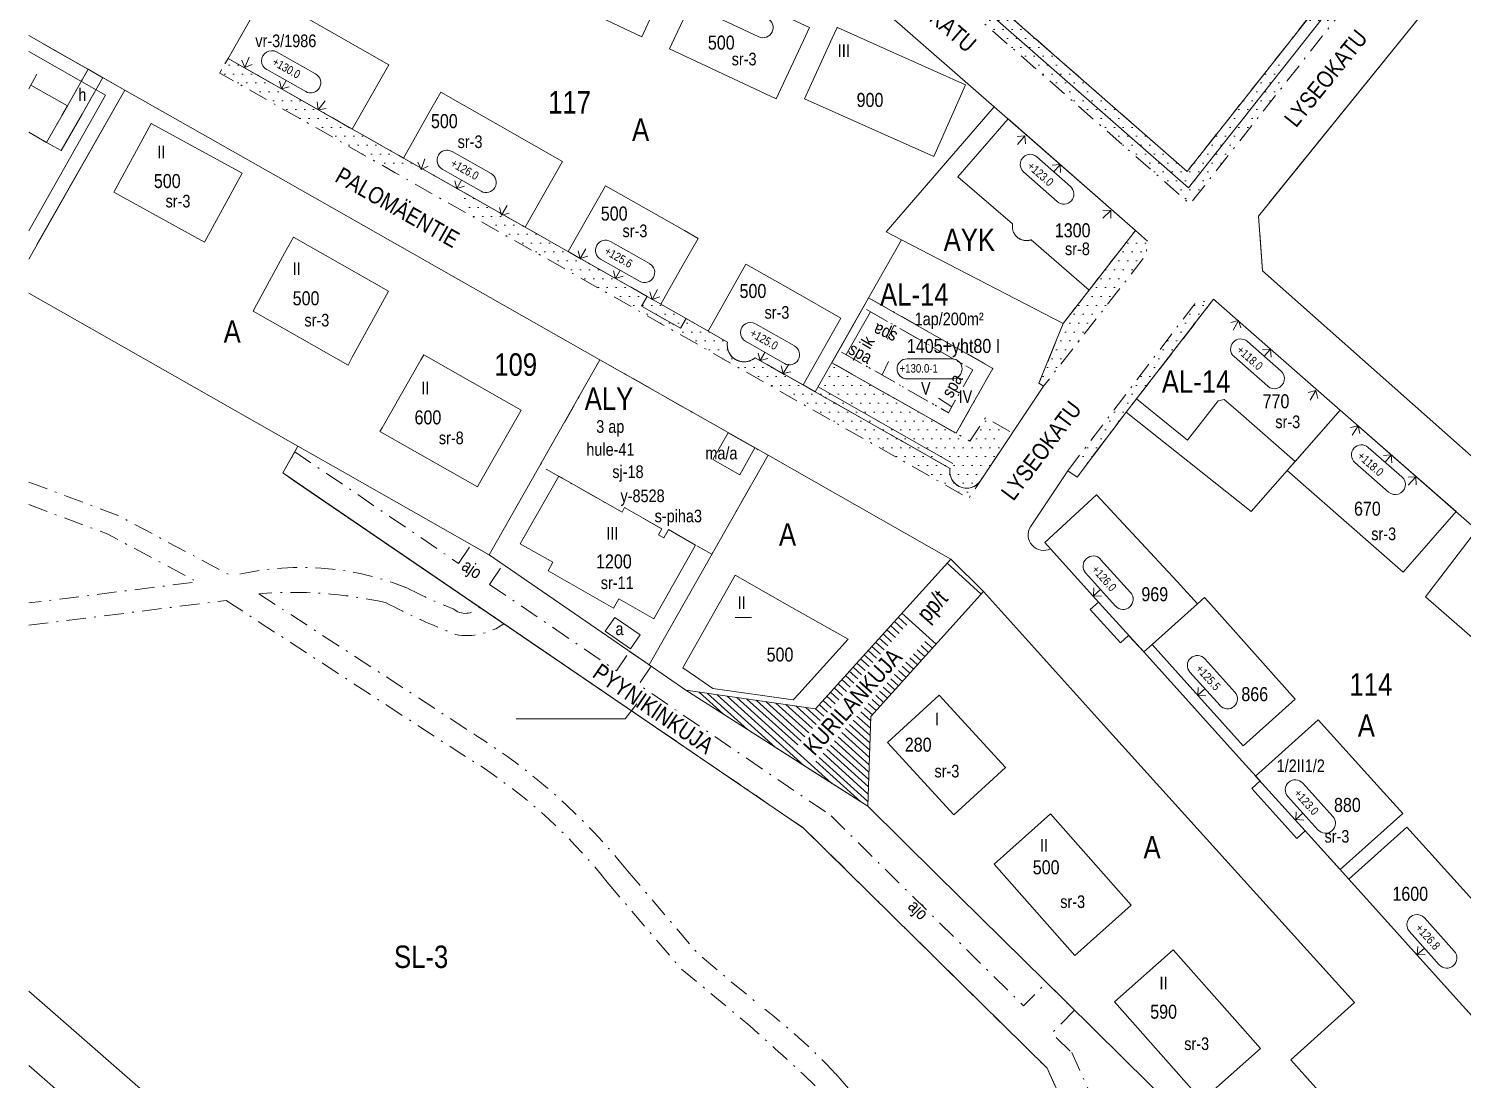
# Model space of a CAD drawing. Header units: metres. Extents: x 24485995 to 24488038, y 6819999 to 6822001.
# Drawn here: x 24486000 to 24486255.8, y 6820603.3 to 6820790.7 of the extents above; entities that cross this region are included whole.
import ezdxf

# ---------------------------------------------------------------- set-up
doc = ezdxf.new("R2010")
doc.units = ezdxf.units.M
for name, pattern in [('k10020', [0]), ('k10040', [10.3, 3.5, -1.5, 0.3, -1.5, 3.5]), ('K10271', [0]), ('k10400', [0]), ('k10er0', [0]), ('k10vi1', [0]), ('Osoitus_AK', [0]), ('Pensasaita', [0]), ('Puurivi_sailytettava', [0])]:
    doc.linetypes.add(name, pattern=pattern)
for name, color, linetype, lineweight in [('AK_AsemakaavaTeksti_Kadun_puistonnimi', 7, 'Continuous', 0), ('AK_AsemakaavaTeksti_Korttelinumero', 7, 'Continuous', 0), ('AK_AsemakaavaViiva_Kaupunginosan_raja', 7, 'Continuous', 0), ('AK_Kaavamerkinta_Kayttotarkoitusalue', 7, 'Continuous', 0), ('AK_KayttotarkoitusSymboliViiva_Erityisalueen_kuvio', 7, 'Continuous', 0), ('AK_KayttotarkoitusSymboliViiva_Virkistysalueen_kuvio_murtoviiva', 7, 'Continuous', 0), ('AK_KayttotarkoitusViiva', 7, 'Continuous', 0), ('AK_LiikennointiTeksti_Autopaikkamerkinta', 7, 'Continuous', 0), ('AK_LiikennointiTeksti_Autopaikkamerkinta_m2', 7, 'Continuous', 0), ('AK_LiikennointiViiva_Polkuviivoitus', 7, 'Continuous', 0), ('AK_MuuAsemakaavaTeksti_Alueenosan_kayttotarkoitus', 7, 'Continuous', 0), ('AK_MuuAsemakaavaTeksti_Erityismaarays', 7, 'Continuous', 0), ('AK_MuuAsemakaavaTeksti_Ohj__alueenosan_kayttotarkoitus', 7, 'Continuous', 0), ('AK_MuuAsemakaavaViiva_alueenosan_raja', 7, 'Continuous', 0), ('AK_MuuAsemakaavaViiva_Merkinnan_alleviivaus', 7, 'Continuous', 0), ('AK_MuuAsemakaavaViiva_Merkinnan_Kohdistusnuoli', 7, 'Continuous', 0), ('AK_Poistettava_merkintä', 7, 'Continuous', 0), ('AK_RakennusalaTeksti_Kerrosala_tai_luku', 7, 'Continuous', 0), ('AK_RakennusalaTeksti_Rakennusoikeus', 7, 'Continuous', 0), ('AK_RakennusalaViiva_Rakennusalan_raja__I_', 7, 'Continuous', 0), ('AK_RakentaminenSymboli_Rajaan_kiinni_nuoli', 7, 'Continuous', 0), ('AK_RakentaminenTeksti_Korkeusmerkinta', 7, 'Continuous', 0), ('AK_RakentaminenTeksti_Korkeusmerkinta_ja_soikio', 7, 'Continuous', 0), ('AK_RakentaminenTeksti_Korkeusmerkinta_ja_soikio_ja_nuoli', 7, 'Continuous', 0), ('AK_RakentaminenTeksti_Rakentamismaarays', 7, 'Continuous', 0), ('AK_RakentaminenViiva_dB_yms_aaltoviiva', 7, 'Continuous', 0), ('AK_YmparistoAlue_Istutettava_alue', 7, 'Continuous', 0), ('AK_YmparistoViiva_Istutettava_pensasaita', 7, 'Continuous', 0), ('AK_YmparistoViiva_Sailytettava_puurivi', 7, 'Continuous', 0)]:
    doc.layers.add(name, color=color, linetype=linetype, lineweight=lineweight)
doc.styles.add('ArialNarrow', font='ARIALN.TTF')

# ---------------------------------------------------------------- blocks, each defined once
blk = doc.blocks.new('AKP43')
at = {"layer": 'AK_RakentaminenTeksti_Korkeusmerkinta_ja_soikio', "color": 7, "linetype": 'Continuous', "lineweight": 13}
for p, q in [((4, 1.8), (-4, 1.8)), ((-4, -1.8), (4, -1.8))]:
    blk.add_line(p, q, dxfattribs=at)
for centre, start, end in [((-4, 0), 90, 270), ((4, 0), 270, 90)]:
    blk.add_arc(centre, 1.8, start, end, dxfattribs=at)
blk = doc.blocks.new('NUOLI1')
at = {"layer": 'AK_RakentaminenSymboli_Rajaan_kiinni_nuoli', "color": 7, "linetype": 'Continuous', "lineweight": 0}
for p, q in [((0, 0), (-1, 1)), ((0, 2), (0, 0)), ((0, 0), (1, 1))]:
    blk.add_line(p, q, dxfattribs=at)

msp = doc.modelspace()

# ---------------------------------------------------------------- hatches: boundary and pattern name
at = {"layer": 'AK_YmparistoAlue_Istutettava_alue', "linetype": 'Continuous', "lineweight": 0}
h = msp.add_hatch(dxfattribs=at)
h.set_pattern_fill('DOTS', style=0)
h.paths.add_polyline_path([(24486152.18, 6820813.04), (24486149.55, 6820810.03), (24486207.25, 6820759.47), (24486243.52, 6820805.5), (24486237.81, 6820804.71), (24486206.71, 6820765.26)], flags=0)
h = msp.add_hatch(dxfattribs=at)
h.set_pattern_fill('DOTS', style=0)
h.paths.add_polyline_path([(24486168.79, 6820709.13), (24486168.69, 6820709.08), (24486168.6, 6820709.03), (24486168.51, 6820708.99), (24486168.41, 6820708.95), (24486168.31, 6820708.92), (24486168.21, 6820708.89), (24486168.11, 6820708.86), (24486168.01, 6820708.83), (24486167.91, 6820708.81), (24486167.81, 6820708.8), (24486167.71, 6820708.78), (24486167.6, 6820708.77), (24486167.5, 6820708.76), (24486167.39, 6820708.76), (24486167.29, 6820708.76), (24486167.19, 6820708.77), (24486167.08, 6820708.77), (24486166.98, 6820708.78), (24486166.88, 6820708.8), (24486166.78, 6820708.82), (24486166.68, 6820708.84), (24486166.58, 6820708.86), (24486166.48, 6820708.89), (24486166.38, 6820708.92), (24486166.28, 6820708.96), (24486166.18, 6820709), (24486166.09, 6820709.04), (24486165.99, 6820709.09), (24486165.9, 6820709.13), (24486165.81, 6820709.19), (24486165.73, 6820709.24), (24486165.64, 6820709.3), (24486165.55, 6820709.36), (24486165.47, 6820709.42), (24486165.4, 6820709.49), (24486165.31, 6820709.56), (24486165.24, 6820709.63), (24486165.17, 6820709.7), (24486165.1, 6820709.78), (24486165.03, 6820709.86), (24486164.97, 6820709.94), (24486164.9, 6820710.02), (24486164.84, 6820710.11), (24486164.8, 6820710.2), (24486164.74, 6820710.28), (24486164.69, 6820710.38), (24486164.65, 6820710.47), (24486164.6, 6820710.56), (24486164.56, 6820710.66), (24486164.52, 6820710.76), (24486164.49, 6820710.85), (24486164.47, 6820710.95), (24486164.43, 6820711.05), (24486164.42, 6820711.15), (24486164.39, 6820711.26), (24486164.37, 6820711.36), (24486164.37, 6820711.46), (24486164.36, 6820711.56), (24486164.35, 6820711.67), (24486164.35, 6820711.77), (24486164.35, 6820711.88), (24486164.36, 6820711.98), (24486164.37, 6820712.08), (24486164.38, 6820712.18), (24486164.4, 6820712.29), (24486162.53, 6820713.35), (24486140.35, 6820725.94), (24486138.18, 6820727.17), (24486129.62, 6820732.03), (24486129.54, 6820731.96), (24486129.46, 6820731.9), (24486129.37, 6820731.84), (24486129.29, 6820731.78), (24486129.2, 6820731.73), (24486129.11, 6820731.67), (24486129.02, 6820731.63), (24486128.93, 6820731.58), (24486128.83, 6820731.54), (24486128.74, 6820731.5), (24486128.64, 6820731.46), (24486128.54, 6820731.43), (24486128.44, 6820731.4), (24486128.34, 6820731.38), (24486128.23, 6820731.35), (24486128.13, 6820731.34), (24486128.03, 6820731.32), (24486127.93, 6820731.31), (24486127.82, 6820731.3), (24486127.72, 6820731.3), (24486127.61, 6820731.3), (24486127.51, 6820731.3), (24486127.41, 6820731.31), (24486127.3, 6820731.32), (24486127.2, 6820731.33), (24486127.09, 6820731.35), (24486126.99, 6820731.37), (24486126.9, 6820731.4), (24486126.8, 6820731.42), (24486126.7, 6820731.45), (24486126.6, 6820731.49), (24486126.5, 6820731.53), (24486126.4, 6820731.57), (24486126.31, 6820731.61), (24486126.22, 6820731.66), (24486126.13, 6820731.71), (24486126.04, 6820731.77), (24486125.96, 6820731.83), (24486125.86, 6820731.89), (24486125.78, 6820731.95), (24486125.71, 6820732.02), (24486125.63, 6820732.09), (24486125.55, 6820732.16), (24486125.48, 6820732.23), (24486125.41, 6820732.31), (24486125.34, 6820732.39), (24486125.28, 6820732.47), (24486125.21, 6820732.55), (24486125.16, 6820732.64), (24486125.1, 6820732.72), (24486125.05, 6820732.81), (24486125, 6820732.91), (24486124.95, 6820733), (24486124.91, 6820733.09), (24486124.87, 6820733.19), (24486124.83, 6820733.29), (24486124.8, 6820733.38), (24486124.77, 6820733.48), (24486124.74, 6820733.59), (24486124.72, 6820733.69), (24486124.7, 6820733.79), (24486124.68, 6820733.89), (24486124.67, 6820733.99), (24486124.66, 6820734.1), (24486124.66, 6820734.2), (24486124.65, 6820734.31), (24486124.66, 6820734.41), (24486124.66, 6820734.51), (24486124.67, 6820734.62), (24486124.68, 6820734.72), (24486124.7, 6820734.82), (24486121.22, 6820736.8), (24486117.31, 6820739.02), (24486116.32, 6820737.28), (24486109.37, 6820741.23), (24486110.36, 6820742.97), (24486096.26, 6820750.97), (24486091.22, 6820753.83), (24486088.62, 6820755.31), (24486066.87, 6820767.66), (24486057.75, 6820772.85), (24486044.98, 6820780.09), (24486040.06, 6820782.88), (24486035.57, 6820785.43), (24486035.39, 6820785.12), (24486035.02, 6820784.47), (24486034.09, 6820782.83), (24486065.39, 6820765.05), (24486087.13, 6820752.7), (24486167.74, 6820706.93), (24486169.84, 6820710.09), (24486169.79, 6820710.01), (24486169.73, 6820709.93), (24486169.66, 6820709.85), (24486169.59, 6820709.77), (24486169.52, 6820709.69), (24486169.45, 6820709.62), (24486169.37, 6820709.55), (24486169.3, 6820709.48), (24486169.22, 6820709.41), (24486169.13, 6820709.35), (24486169.05, 6820709.29), (24486168.96, 6820709.23), (24486168.88, 6820709.18)], flags=0)
h = msp.add_hatch(dxfattribs=at)
h.set_pattern_fill('DOTS', style=0)
h.paths.add_polyline_path([(24486184.63, 6820738.13), (24486180.27, 6820727.5), (24486181.1, 6820726.95), (24486199.34, 6820750.34), (24486199.67, 6820752.82), (24486197.49, 6820754.74), (24486189.22, 6820744.07)], flags=0)
h = msp.add_hatch(dxfattribs=at)
h.set_pattern_fill('DOTS', style=0)
h.paths.add_polyline_path([(24486116.32, 6820737.28), (24486109.37, 6820741.23), (24486110.35, 6820742.97), (24486112.79, 6820741.59), (24486117.31, 6820739.02)], flags=0)
h = msp.add_hatch(dxfattribs=at)
h.set_pattern_fill('DOTS', style=0)
h.paths.add_polyline_path([(24486208.06, 6820741.64), (24486185.4, 6820711.86), (24486187.07, 6820710.75), (24486195.82, 6820722.3), (24486197.65, 6820724.67), (24486211.44, 6820742.46), (24486211, 6820742.35)], flags=0)
h = msp.add_hatch(dxfattribs=at)
h.set_pattern_fill('DOTS', style=0)
h.paths.add_polyline_path([(24486140.35, 6820725.94), (24486143.32, 6820731.15), (24486165.49, 6820718.56), (24486167.95, 6820717.16), (24486168.18, 6820717.49), (24486170.72, 6820721.31), (24486175.22, 6820718.79), (24486175.53, 6820718.61), (24486169.85, 6820710.09, -0.812422), (24486164.4, 6820712.28)], flags=0)

# ---------------------------------------------------------------- linework, layer by layer
at = {"layer": 'AK_AsemakaavaViiva_Kaupunginosan_raja', "linetype": 'k10020', "lineweight": 9, "flags": 128}
for points in [[(24486025.65, 6820728.97), (24486000, 6820743.54)], [(24486025.65, 6820728.97), (24486048.04, 6820716.25)], [(24486048.04, 6820716.25), (24486054.35, 6820712.68)], [(24486082.18, 6820696.87), (24486054.35, 6820712.68)], [(24486082.18, 6820696.87), (24486110.7, 6820677.23)], [(24486117.28, 6820672.69), (24486110.7, 6820677.23)], [(24486149.72, 6820651.99), (24486117.28, 6820672.69)], [(24486162.1, 6820639.77), (24486149.72, 6820651.99)], [(24486185.22, 6820616.98), (24486162.1, 6820639.77)], [(24486209.75, 6820592.78), (24486185.22, 6820616.98)]]:
    msp.add_lwpolyline(points, dxfattribs=at)
at = {"layer": 'AK_AsemakaavaViiva_Kaupunginosan_raja', "linetype": 'k10020', "lineweight": 9}
msp.add_point((24486110.7, 6820677.23), dxfattribs=at)
at = {"layer": 'AK_KayttotarkoitusSymboliViiva_Erityisalueen_kuvio', "linetype": 'k10er0', "lineweight": 9, "flags": 128}
msp.add_lwpolyline([(24486000, 6820772.28), (24486003.21, 6820770.46), (24486006.92, 6820776.98), (24486000.39, 6820780.69), (24486000, 6820779.99)], dxfattribs=at)
at = {"layer": 'AK_KayttotarkoitusSymboliViiva_Virkistysalueen_kuvio_murtoviiva', "linetype": 'k10vi1', "lineweight": 9, "flags": 128}
for points in [[(24486219.66, 6820754.3), (24486220.18, 6820747.55), (24486290.98, 6820684.72), (24486367.44, 6820675.74), (24486368.79, 6820693.69), (24486378.65, 6820722.03), (24486382.51, 6820727.81), (24486408.64, 6820751.09), (24486414.58, 6820751.95), (24486414.06, 6820755.49), (24486403.9, 6820825.5), (24486256.79, 6820803.48), (24486221.32, 6820759.63)], [(24486001.48, 6820752.22), (24486017.14, 6820779.8), (24486002.61, 6820788.05)], [(24486001.48, 6820782.6), (24486000.39, 6820780.69), (24486006.92, 6820776.98), (24486003.21, 6820770.46), (24486002.61, 6820770.8)], [(24486047.81, 6820709.78), (24486138.28, 6820648.1), (24486181.71, 6820605.27), (24486193.88, 6820578.47), (24486214.84, 6820552.33), (24486223.94, 6820506.03), (24486272.56, 6820499.88), (24486272.44, 6820511.57), (24486246.36, 6820535.89), (24486222.36, 6820559.19), (24486198.34, 6820582.48), (24486209.75, 6820592.78), (24486185.22, 6820616.98), (24486162.1, 6820639.77), (24486149.72, 6820651.99), (24486140.91, 6820657.61), (24486133.85, 6820662.12), (24486117.28, 6820672.69), (24486110.7, 6820677.23), (24486082.18, 6820696.87), (24486054.35, 6820712.68), (24486048.04, 6820716.25), (24486046.81, 6820714.08)]]:
    msp.add_lwpolyline(points, dxfattribs=at)
at = {"layer": 'AK_KayttotarkoitusViiva', "linetype": 'Continuous', "lineweight": 20, "flags": 128}
for points in [[(24486185.13, 6820850.65), (24486234.77, 6820837.67), (24486239.72, 6820833.42), (24486243.55, 6820805.5), (24486237.81, 6820804.71), (24486206.71, 6820765.26), (24486152.18, 6820813.04)], [(24486124.7, 6820734.82), (24486117.31, 6820739.02), (24486116.32, 6820737.28), (24486109.37, 6820741.23), (24486110.35, 6820742.97), (24486091.22, 6820753.83), (24486064.7, 6820768.89), (24486035.57, 6820785.44), (24486042.96, 6820798.45), (24486028.31, 6820819.76), (24486059.44, 6820841.55)], [(24486256.79, 6820803.48), (24486219.43, 6820757.29), (24486220.18, 6820747.55), (24486290.98, 6820684.72), (24486367.44, 6820675.74), (24486368.79, 6820693.69), (24486378.65, 6820722.03), (24486382.51, 6820727.81), (24486408.64, 6820751.09), (24486414.58, 6820751.95), (24486414.06, 6820755.49), (24486403.9, 6820825.5), (24486256.79, 6820803.48)], [(24486149.34, 6820796.9), (24486172.29, 6820776.8)], [(24486017.14, 6820779.8), (24486000, 6820789.53)], [(24486003.21, 6820770.46), (24486006.92, 6820776.98), (24486000.39, 6820780.69), (24486000, 6820779.99)], [(24486000, 6820749.61), (24486017.14, 6820779.8)], [(24486017.14, 6820779.8), (24486045.4, 6820763.75), (24486074.1, 6820747.46), (24486101.93, 6820731.66)], [(24486172.29, 6820776.8), (24486153, 6820754.49), (24486155.76, 6820753.07)], [(24486184.62, 6820738.14), (24486197.48, 6820754.74), (24486172.29, 6820776.8)], [(24486000, 6820772.28), (24486003.21, 6820770.46)], [(24486140.35, 6820725.94), (24486155.76, 6820753.07)], [(24486155.76, 6820753.07), (24486184.62, 6820738.14)], [(24486000, 6820743.54), (24486025.65, 6820728.97), (24486048.04, 6820716.25)], [(24486195.82, 6820722.3), (24486211.43, 6820742.46), (24486234, 6820722.7)], [(24486184.62, 6820738.14), (24486180.27, 6820727.5), (24486181.1, 6820726.95), (24486169.85, 6820710.09)], [(24486101.93, 6820731.66), (24486131.93, 6820714.62), (24486110.7, 6820677.23), (24486082.18, 6820696.87), (24486101.93, 6820731.66)], [(24486140.35, 6820725.94), (24486129.62, 6820732.03)], [(24486164.4, 6820712.28), (24486140.35, 6820725.94)], [(24486178.74, 6820701.87), (24486185.41, 6820711.85), (24486187.07, 6820710.74), (24486195.82, 6820722.3)], [(24486195.82, 6820722.3), (24486218.16, 6820704.61), (24486234, 6820722.7)], [(24486282.5, 6820675.94), (24486284.92, 6820678.11), (24486256.57, 6820702.93), (24486234, 6820722.7)], [(24486223.94, 6820506.03), (24486214.84, 6820552.33), (24486193.88, 6820578.47), (24486181.71, 6820605.27), (24486138.28, 6820648.1), (24486045.33, 6820711.47), (24486048.04, 6820716.25)], [(24486082.18, 6820696.87), (24486054.35, 6820712.68), (24486048.04, 6820716.25)], [(24486131.93, 6820714.62), (24486164.54, 6820696.11)], [(24486272.49, 6820609.09), (24486261.63, 6820610.07), (24486255.27, 6820617.12), (24486235.54, 6820638.99), (24486227.77, 6820647.6), (24486226.28, 6820646.26), (24486218.24, 6820655.17), (24486219.73, 6820656.51), (24486217.05, 6820659.48), (24486198.96, 6820679.53), (24486196.28, 6820682.5), (24486194.8, 6820681.16), (24486189.44, 6820687.1), (24486190.92, 6820688.44), (24486182.35, 6820697.94)], [(24486164.54, 6820696.11), (24486140.39, 6820669.4), (24486117.28, 6820672.69)], [(24486164.54, 6820696.11), (24486170.37, 6820690.32)], [(24486149.72, 6820651.99), (24486150.29, 6820668.03), (24486170.37, 6820690.32)], [(24486272.56, 6820499.88), (24486309.93, 6820500.68), (24486322.69, 6820508.29), (24486293.85, 6820534.76), (24486269.22, 6820558.96), (24486247.53, 6820581.79), (24486225.21, 6820606.73), (24486236.55, 6820616.97), (24486213.51, 6820642.51), (24486191.8, 6820666.56), (24486170.37, 6820690.32)], [(24486117.28, 6820672.69), (24486110.7, 6820677.23)], [(24486149.72, 6820651.99), (24486140.91, 6820657.61), (24486133.85, 6820662.12), (24486117.28, 6820672.69)], [(24486149.72, 6820651.99), (24486162.1, 6820639.77), (24486185.22, 6820616.98), (24486209.75, 6820592.78), (24486198.34, 6820582.48), (24486222.36, 6820559.19), (24486246.36, 6820535.89), (24486272.44, 6820511.57), (24486272.56, 6820499.88)], [(24486051.65, 6820573.87), (24486000, 6820619.03)], [(24486045.07, 6820566.34), (24486000, 6820605.74)]]:
    msp.add_lwpolyline(points, dxfattribs=at)
at = {"layer": 'AK_KayttotarkoitusViiva', "linetype": 'Continuous', "lineweight": 20}
for centre, radius, start, end in [((24486127.65, 6820734.3), 3, 169.8765, 310.95), ((24486167.35, 6820711.76), 3, 169.8923, 326.2569), ((24486181.12, 6820700.44), 2.78, 148.8987, 296.1686)]:
    msp.add_arc(centre, radius, start, end, dxfattribs=at)
at = {"layer": 'AK_LiikennointiViiva_Polkuviivoitus', "linetype": 'Continuous', "lineweight": 0, "flags": 128}
for points in [[(24486163.87, 6820695.36), (24486169.95, 6820689.86)], [(24486154.48, 6820684.98), (24486156.01, 6820683.59)], [(24486155.15, 6820685.72), (24486156.69, 6820684.33)], [(24486155.82, 6820686.46), (24486161.92, 6820680.94)], [(24486152.47, 6820682.75), (24486153.99, 6820681.37)], [(24486153.14, 6820683.49), (24486154.67, 6820682.11)], [(24486153.81, 6820684.24), (24486155.34, 6820682.85)], [(24486150.45, 6820680.53), (24486151.97, 6820679.15)], [(24486151.12, 6820681.27), (24486152.65, 6820679.89)], [(24486151.79, 6820682.01), (24486153.32, 6820680.63)], [(24486158.56, 6820679.94), (24486159.91, 6820678.71)], [(24486159.23, 6820680.68), (24486160.58, 6820679.46)], [(24486159.9, 6820681.42), (24486161.25, 6820680.2)], [(24486147.77, 6820677.56), (24486149.28, 6820676.2)], [(24486148.44, 6820678.3), (24486149.95, 6820676.93)], [(24486149.11, 6820679.04), (24486150.63, 6820677.67)], [(24486149.78, 6820679.79), (24486151.3, 6820678.41)], [(24486156.54, 6820677.72), (24486157.91, 6820676.49)], [(24486157.21, 6820678.46), (24486158.58, 6820677.23)], [(24486157.88, 6820679.2), (24486159.25, 6820677.97)], [(24486145.76, 6820675.34), (24486147.26, 6820673.98)], [(24486146.43, 6820676.08), (24486147.93, 6820674.72)], [(24486147.1, 6820676.82), (24486148.61, 6820675.46)], [(24486153.85, 6820674.76), (24486155.23, 6820673.51)], [(24486154.52, 6820675.5), (24486155.9, 6820674.26)], [(24486155.19, 6820676.24), (24486156.57, 6820675)], [(24486155.87, 6820676.98), (24486157.24, 6820675.74)], [(24486119.62, 6820672.36), (24486123.97, 6820668.42)], [(24486121.11, 6820672.15), (24486128.26, 6820665.68)], [(24486143.08, 6820672.37), (24486144.57, 6820671.02)], [(24486143.75, 6820673.11), (24486145.24, 6820671.76)], [(24486144.42, 6820673.85), (24486145.91, 6820672.5)], [(24486145.09, 6820674.59), (24486146.59, 6820673.24)], [(24486151.83, 6820672.54), (24486153.22, 6820671.28)], [(24486152.5, 6820673.28), (24486153.89, 6820672.03)], [(24486153.18, 6820674.02), (24486154.56, 6820672.77)], [(24486122.85, 6820671.9), (24486133.21, 6820662.52)], [(24486124.61, 6820671.65), (24486138.29, 6820659.29)], [(24486126.39, 6820671.4), (24486143.39, 6820656.03)], [(24486128.16, 6820671.14), (24486137.22, 6820662.95)], [(24486129.8, 6820670.91), (24486137.84, 6820663.63)], [(24486131.57, 6820670.66), (24486138.52, 6820664.37)], [(24486133.34, 6820670.41), (24486139.19, 6820665.11)], [(24486135.11, 6820670.15), (24486139.86, 6820665.85)], [(24486136.88, 6820669.9), (24486140.54, 6820666.59)], [(24486138.65, 6820669.65), (24486141.21, 6820667.33)], [(24486141.07, 6820670.14), (24486142.55, 6820668.8)], [(24486141.74, 6820670.88), (24486143.22, 6820669.54)], [(24486142.41, 6820671.63), (24486143.9, 6820670.28)], [(24486149.81, 6820670.32), (24486151.21, 6820669.06)], [(24486150.49, 6820671.06), (24486151.88, 6820669.8)], [(24486151.16, 6820671.8), (24486152.55, 6820670.54)], [(24486140.4, 6820669.41), (24486141.88, 6820668.07)], [(24486147.12, 6820667.36), (24486150.17, 6820664.61)], [(24486147.79, 6820668.1), (24486150.21, 6820665.91)], [(24486148.47, 6820668.84), (24486150.26, 6820667.22)], [(24486149.14, 6820669.58), (24486150.55, 6820668.31)], [(24486145.11, 6820665.15), (24486150.03, 6820660.71)], [(24486145.78, 6820665.88), (24486150.07, 6820662)], [(24486146.45, 6820666.62), (24486150.12, 6820663.3)], [(24486142.42, 6820662.19), (24486149.84, 6820655.48)], [(24486143.09, 6820662.93), (24486149.89, 6820656.79)], [(24486143.77, 6820663.67), (24486149.93, 6820658.1)], [(24486144.44, 6820664.41), (24486149.98, 6820659.4)], [(24486140.46, 6820660.03), (24486148.46, 6820652.79)], [(24486141.08, 6820660.71), (24486149.75, 6820652.87)], [(24486141.75, 6820661.45), (24486149.79, 6820654.18)]]:
    msp.add_lwpolyline(points, dxfattribs=at)
at = {"layer": 'AK_MuuAsemakaavaViiva_alueenosan_raja', "linetype": 'k10040', "lineweight": 5, "flags": 128}
for points in [[(24486243.52, 6820805.5), (24486207.24, 6820759.47), (24486149.54, 6820810.03), (24486152.18, 6820813.04)], [(24486243.52, 6820805.5), (24486237.81, 6820804.71), (24486206.71, 6820765.26), (24486152.18, 6820813.04)], [(24486124.7, 6820734.82), (24486121.22, 6820736.8), (24486117.31, 6820739.02), (24486116.32, 6820737.28), (24486109.37, 6820741.23), (24486110.35, 6820742.97), (24486096.27, 6820750.97), (24486088.61, 6820755.32), (24486066.87, 6820767.66), (24486057.74, 6820772.84), (24486035.57, 6820785.44), (24486034.09, 6820782.83), (24486065.39, 6820765.05), (24486087.13, 6820752.71), (24486127.44, 6820729.82), (24486167.74, 6820706.94), (24486169.85, 6820710.09)], [(24486035.39, 6820785.12), (24486035.02, 6820784.47)], [(24486035.57, 6820785.44), (24486035.39, 6820785.12)], [(24486006.92, 6820776.98), (24486010.62, 6820783.5), (24486013.23, 6820782.02), (24486009.52, 6820775.5), (24486005.82, 6820768.98), (24486003.21, 6820770.46), (24486006.92, 6820776.98)], [(24486088.61, 6820755.32), (24486066.87, 6820767.66)], [(24486184.62, 6820738.14), (24486189.22, 6820744.08), (24486197.48, 6820754.74), (24486199.67, 6820752.82), (24486199.34, 6820750.33), (24486181.1, 6820726.95), (24486180.27, 6820727.5), (24486184.62, 6820738.14)], [(24486110.35, 6820742.97), (24486096.27, 6820750.97)], [(24486110.35, 6820742.97), (24486112.79, 6820741.59)], [(24486112.79, 6820741.59), (24486117.31, 6820739.02)], [(24486149.88, 6820742.72), (24486172.06, 6820730.13), (24486167.96, 6820722.91), (24486165.49, 6820718.56), (24486143.32, 6820731.15), (24486144.55, 6820733.33), (24486164.11, 6820722.22), (24486165.35, 6820724.39), (24486168.46, 6820729.87), (24486148.89, 6820740.98), (24486149.88, 6820742.72)], [(24486185.41, 6820711.85), (24486208.06, 6820741.64), (24486211, 6820742.36), (24486211.43, 6820742.46)], [(24486197.66, 6820724.67), (24486211.43, 6820742.46)], [(24486168.46, 6820729.87), (24486165.35, 6820724.39), (24486164.11, 6820722.22), (24486144.55, 6820733.33), (24486148.89, 6820740.98), (24486168.46, 6820729.87)], [(24486101.93, 6820731.66), (24486131.93, 6820714.62), (24486121.9, 6820696.97), (24486114.16, 6820701.36), (24486113.33, 6820699.89), (24486112.39, 6820700.42), (24486113, 6820701.5), (24486106.34, 6820705.28), (24486105.88, 6820704.47), (24486091.22, 6820712.8), (24486101.93, 6820731.66)], [(24486164.4, 6820712.28), (24486140.35, 6820725.94), (24486138.18, 6820727.17), (24486129.62, 6820732.03)], [(24486185.41, 6820711.85), (24486187.07, 6820710.74), (24486195.82, 6820722.3), (24486197.66, 6820724.67)], [(24486045.33, 6820711.47), (24486047.48, 6820715.27)], [(24486047.48, 6820715.27), (24486076.72, 6820695.33)], [(24486045.33, 6820711.47), (24486138.28, 6820648.1)], [(24486000, 6820709.85), (24486015.81, 6820703.95), (24486036.23, 6820693.06)], [(24486000, 6820705.82), (24486013.98, 6820700.61), (24486030.05, 6820692.03), (24486000, 6820688.27)], [(24486076.72, 6820695.33), (24486078.99, 6820698.67)], [(24486078.99, 6820698.67), (24486082.18, 6820696.87), (24486084.67, 6820695.16)], [(24486082.24, 6820691.59), (24486084.67, 6820695.16)], [(24486082.24, 6820691.59), (24486104.87, 6820676.16), (24486107.23, 6820679.62)], [(24486000, 6820684.3), (24486035.26, 6820688.71)], [(24486035.26, 6820688.71), (24486077.02, 6820661.47)], [(24486041.06, 6820689.93), (24486079.75, 6820664.69)], [(24486107.23, 6820679.62), (24486110.7, 6820677.23), (24486111.06, 6820676.98)], [(24486111.06, 6820676.98), (24486108.83, 6820673.71), (24486143.17, 6820650.3)], [(24486143.17, 6820650.3), (24486177.52, 6820616.41), (24486181.6, 6820620.55)], [(24486138.28, 6820648.1), (24486181.71, 6820605.27)], [(24486106.84, 6820640.5), (24486119.6, 6820625.51), (24486130.38, 6820616.53)], [(24486103.24, 6820638.46), (24486116.28, 6820623.14), (24486128.66, 6820612.82)], [(24486181.6, 6820620.55), (24486185.22, 6820616.98), (24486186.61, 6820615.6)], [(24486186.61, 6820615.6), (24486182.59, 6820611.53), (24486186.11, 6820608.06)], [(24486186.11, 6820608.06), (24486198.49, 6820580.79)], [(24486144, 6820604.28), (24486159.21, 6820586.78)], [(24486181.71, 6820605.27), (24486193.88, 6820578.47)]]:
    msp.add_lwpolyline(points, dxfattribs=at)
msp.add_lwpolyline([(24486140.35, 6820725.94), (24486143.32, 6820731.15), (24486165.49, 6820718.56), (24486167.95, 6820717.16), (24486168.18, 6820717.49), (24486170.72, 6820721.31), (24486175.22, 6820718.79), (24486175.53, 6820718.61), (24486169.85, 6820710.09, -0.812422), (24486164.4, 6820712.28), (24486140.35, 6820725.94)], format="xyb", dxfattribs=at)
at = {"layer": 'AK_MuuAsemakaavaViiva_alueenosan_raja', "linetype": 'k10040', "lineweight": 5}
for centre, radius, start, end in [((24486127.65, 6820734.3), 3, 169.8437, 310.9828), ((24486048.63, 6820644.34), 50.28, 67.6068, 104.2865), ((24486047.07, 6820614.15), 76.02, 77.383, 94.5375), ((24486098.05, 6820747.42), 64.18, 241.8707, 249.6807), ((24486129.21, 6820815.33), 142.9, 242.7057, 248.2194), ((24486077.94, 6820689.76), 3.34, 229.1615, 318.2315), ((24486078.13, 6820694.12), 11.66, 260.3995, 304.9183), ((24486021.53, 6820572.22), 109.27, 38.6714, 57.8016), ((24486026.97, 6820577.98), 97.34, 38.4175, 59.0615), ((24486064.16, 6820529.18), 109.61, 43.2506, 52.8344), ((24485833.64, 6820278.27), 446.05, 46.5596, 48.5934)]:
    msp.add_arc(centre, radius, start, end, dxfattribs=at)
at = {"layer": 'AK_MuuAsemakaavaViiva_Merkinnan_alleviivaus', "linetype": 'Continuous', "lineweight": 5, "flags": 128}
msp.add_lwpolyline([(24486126.04, 6820685.71), (24486128.97, 6820685.71)], dxfattribs=at)
at = {"layer": 'AK_MuuAsemakaavaViiva_Merkinnan_Kohdistusnuoli', "linetype": 'Osoitus_AK', "lineweight": 5, "flags": 128}
for points in [[(24486153.23, 6820735.33), (24486154.46, 6820737.82)], [(24486153.4, 6820731.38), (24486152.27, 6820728.96)], [(24486162.33, 6820724.79), (24486164.73, 6820723.3)], [(24486087, 6820667.59), (24486106.45, 6820667.59), (24486108.53, 6820670.28)]]:
    msp.add_lwpolyline(points, dxfattribs=at)
at = {"layer": 'AK_Poistettava_merkintä', "linetype": 'k10040', "lineweight": 0, "flags": 128}
msp.add_lwpolyline([(24486080.44, 6820687.54), (24486084.8, 6820684.56)], dxfattribs=at)
at = {"layer": 'AK_Poistettava_merkintä', "linetype": 'k10040', "lineweight": 0}
msp.add_arc((24486167.35, 6820711.76), 3, 169.892, 326.2572, dxfattribs=at)
at = {"layer": 'AK_RakennusalaViiva_Rakennusalan_raja__I_', "linetype": 'K10271', "lineweight": 9, "flags": 128}
for points in [[(24486109.42, 6820789.26), (24486111.56, 6820793.92), (24486115.33, 6820802.13), (24486095.48, 6820811.33), (24486092.11, 6820804.11), (24486090.74, 6820801.16), (24486089.58, 6820798.68), (24486109.42, 6820789.26)], [(24486133.4, 6820778.25), (24486134.23, 6820780.02), (24486138.24, 6820788.61), (24486139.33, 6820790.93), (24486120.3, 6820799.82), (24486119.22, 6820797.5), (24486115.21, 6820788.91), (24486114.37, 6820787.13), (24486133.4, 6820778.25)], [(24486042.09, 6820796.91), (24486035.57, 6820785.44), (24486040.06, 6820782.88), (24486044.99, 6820780.09), (24486057.74, 6820772.84), (24486064.26, 6820784.32), (24486048.51, 6820793.27), (24486042.09, 6820796.91)], [(24486161.49, 6820767.92), (24486167.18, 6820780.7), (24486152.01, 6820787.49), (24486144.32, 6820790.94), (24486144.23, 6820790.84), (24486143.4, 6820789.03), (24486138.45, 6820778.22), (24486161.49, 6820767.92)], [(24486010.62, 6820783.5), (24486006.92, 6820776.98), (24486003.21, 6820770.46), (24486005.82, 6820768.98), (24486009.52, 6820775.5), (24486013.23, 6820782.02), (24486010.62, 6820783.5)], [(24486088.61, 6820755.32), (24486094.09, 6820764.97), (24486095.28, 6820767.06), (24486073.54, 6820779.4), (24486071.79, 6820776.31), (24486066.87, 6820767.66), (24486088.61, 6820755.32)], [(24486189.22, 6820744.08), (24486197.48, 6820754.74), (24486174.75, 6820774.64), (24486170.54, 6820769.77), (24486165.8, 6820764.3), (24486175.58, 6820755.91), (24486175.56, 6820755.83), (24486175.55, 6820755.74), (24486175.54, 6820755.65), (24486175.53, 6820755.57), (24486175.53, 6820755.48), (24486175.53, 6820755.39), (24486175.53, 6820755.31), (24486175.54, 6820755.22), (24486175.55, 6820755.13), (24486175.56, 6820755.05), (24486175.57, 6820754.96), (24486175.59, 6820754.88), (24486175.61, 6820754.79), (24486175.64, 6820754.71), (24486175.66, 6820754.62), (24486175.69, 6820754.54), (24486175.72, 6820754.46), (24486175.76, 6820754.38), (24486175.8, 6820754.3), (24486175.84, 6820754.23), (24486175.88, 6820754.15), (24486175.93, 6820754.08), (24486175.98, 6820754.01), (24486176.03, 6820753.93), (24486176.08, 6820753.87), (24486176.14, 6820753.8), (24486176.19, 6820753.73), (24486176.25, 6820753.67), (24486176.32, 6820753.61), (24486176.38, 6820753.55), (24486176.45, 6820753.5), (24486176.51, 6820753.44), (24486176.58, 6820753.39), (24486176.66, 6820753.34), (24486176.73, 6820753.29), (24486176.81, 6820753.25), (24486176.88, 6820753.21), (24486176.96, 6820753.17), (24486177.04, 6820753.13), (24486177.12, 6820753.1), (24486177.2, 6820753.07), (24486177.28, 6820753.04), (24486177.37, 6820753.02), (24486177.45, 6820753), (24486177.54, 6820752.98), (24486177.62, 6820752.96), (24486177.71, 6820752.95), (24486177.79, 6820752.94), (24486177.88, 6820752.93), (24486177.97, 6820752.93), (24486178.06, 6820752.93), (24486178.14, 6820752.93), (24486178.23, 6820752.94), (24486178.32, 6820752.94), (24486178.4, 6820752.96), (24486178.49, 6820752.97), (24486178.57, 6820752.99), (24486178.66, 6820753.01), (24486178.74, 6820753.03), (24486178.83, 6820753.06), (24486178.91, 6820753.09), (24486186.06, 6820746.84), (24486189.22, 6820744.08)], [(24486031.39, 6820752.66), (24486038.07, 6820764.96), (24486021.84, 6820773.85), (24486015.17, 6820761.55), (24486031.39, 6820752.66)], [(24486110.35, 6820742.97), (24486112.79, 6820741.59), (24486116.34, 6820747.84), (24486119.45, 6820753.33), (24486117.02, 6820754.71), (24486102.93, 6820762.71), (24486096.27, 6820750.97), (24486110.35, 6820742.97)], [(24486056.99, 6820730.72), (24486057.75, 6820732.11), (24486062.78, 6820741.32), (24486064.19, 6820743.89), (24486047.23, 6820753.52), (24486045.67, 6820750.67), (24486040.64, 6820741.46), (24486040.03, 6820740.35), (24486056.99, 6820730.72)], [(24486124.7, 6820734.82), (24486124.68, 6820734.72), (24486124.67, 6820734.62), (24486124.66, 6820734.51), (24486124.66, 6820734.41), (24486124.65, 6820734.31), (24486124.66, 6820734.2), (24486124.66, 6820734.1), (24486124.67, 6820734), (24486124.68, 6820733.89), (24486124.7, 6820733.79), (24486124.72, 6820733.69), (24486124.74, 6820733.59), (24486124.77, 6820733.48), (24486124.8, 6820733.39), (24486124.83, 6820733.29), (24486124.87, 6820733.19), (24486124.91, 6820733.09), (24486124.95, 6820733), (24486125, 6820732.91), (24486125.05, 6820732.81), (24486125.1, 6820732.73), (24486125.16, 6820732.64), (24486125.21, 6820732.55), (24486125.28, 6820732.47), (24486125.34, 6820732.39), (24486125.41, 6820732.31), (24486125.48, 6820732.23), (24486125.55, 6820732.16), (24486125.63, 6820732.09), (24486125.71, 6820732.02), (24486125.79, 6820731.95), (24486125.87, 6820731.89), (24486125.95, 6820731.83), (24486126.04, 6820731.77), (24486126.13, 6820731.71), (24486126.22, 6820731.66), (24486126.31, 6820731.61), (24486126.4, 6820731.57), (24486126.5, 6820731.53), (24486126.6, 6820731.49), (24486126.69, 6820731.45), (24486126.79, 6820731.42), (24486126.89, 6820731.4), (24486126.99, 6820731.37), (24486127.1, 6820731.35), (24486127.2, 6820731.33), (24486127.3, 6820731.32), (24486127.41, 6820731.31), (24486127.51, 6820731.3), (24486127.61, 6820731.3), (24486127.72, 6820731.3), (24486127.82, 6820731.3), (24486127.93, 6820731.31), (24486128.03, 6820731.32), (24486128.13, 6820731.34), (24486128.23, 6820731.35), (24486128.34, 6820731.38), (24486128.44, 6820731.4), (24486128.54, 6820731.43), (24486128.64, 6820731.46), (24486128.73, 6820731.5), (24486128.83, 6820731.54), (24486128.92, 6820731.58), (24486129.02, 6820731.63), (24486129.11, 6820731.67), (24486129.2, 6820731.73), (24486129.29, 6820731.78), (24486129.37, 6820731.84), (24486129.46, 6820731.9), (24486129.54, 6820731.96), (24486129.62, 6820732.03), (24486138.18, 6820727.17), (24486144.94, 6820739.09), (24486136.39, 6820743.94), (24486127.98, 6820748.72), (24486121.22, 6820736.8), (24486124.7, 6820734.82)], [(24486112.79, 6820741.59), (24486110.35, 6820742.97), (24486109.37, 6820741.23), (24486116.32, 6820737.28), (24486117.31, 6820739.02), (24486112.79, 6820741.59)], [(24486149.88, 6820742.72), (24486148.89, 6820740.98), (24486144.55, 6820733.33), (24486143.32, 6820731.15), (24486165.49, 6820718.56), (24486167.96, 6820722.91), (24486172.06, 6820730.13), (24486149.88, 6820742.72)], [(24486234, 6820722.7), (24486211.43, 6820742.46), (24486197.66, 6820724.67), (24486206.8, 6820717.3), (24486212.27, 6820724.36), (24486213.34, 6820724.58), (24486215.81, 6820722.41), (24486225.97, 6820713.52), (24486234, 6820722.7)], [(24486062.68, 6820718.87), (24486080.08, 6820708.99), (24486080.45, 6820709.64), (24486087.34, 6820721.73), (24486087.88, 6820722.67), (24486070.49, 6820732.55), (24486069.97, 6820731.64), (24486063.08, 6820719.55), (24486062.68, 6820718.87)], [(24486225.97, 6820713.52), (24486224.55, 6820711.9), (24486245.25, 6820693.78), (24486254.69, 6820704.58), (24486234, 6820722.7), (24486225.97, 6820713.52)], [(24486129.6, 6820715.94), (24486124.82, 6820718.66), (24486122.1, 6820713.88), (24486126.88, 6820711.16), (24486129.6, 6820715.94)], [(24486094.59, 6820710.89), (24486087.73, 6820698.82), (24486093.53, 6820695.53), (24486092.67, 6820694.01), (24486104.36, 6820687.37), (24486105.29, 6820689), (24486111.54, 6820685.46), (24486119.01, 6820698.61), (24486114.16, 6820701.36), (24486113.33, 6820699.89), (24486112.39, 6820700.42), (24486113, 6820701.5), (24486106.34, 6820705.28), (24486105.88, 6820704.47), (24486094.59, 6820710.89)], [(24486200.46, 6820680.86), (24486208.59, 6820688.13), (24486204.92, 6820692.09), (24486190.57, 6820707.58), (24486181.33, 6820699.07), (24486190.92, 6820688.44), (24486198.96, 6820679.53), (24486200.46, 6820680.86)], [(24486257.42, 6820700), (24486251.99, 6820692.93), (24486249.27, 6820689.38), (24486271.53, 6820669.9), (24486273.75, 6820672.43), (24486279.04, 6820678.47), (24486281.41, 6820681.18), (24486281.04, 6820681.51), (24486258.42, 6820701.31), (24486257.42, 6820700)], [(24486126.09, 6820693.21), (24486116.73, 6820676.72), (24486118.98, 6820675.16), (24486122.1, 6820673.02), (24486136.43, 6820670.98), (24486137.43, 6820672.08), (24486146.2, 6820681.79), (24486136.19, 6820687.47), (24486126.09, 6820693.21)], [(24486208.59, 6820688.13), (24486200.46, 6820680.86), (24486205.09, 6820675.7), (24486216.7, 6820662.79), (24486226, 6820671.1), (24486212, 6820686.8), (24486209.83, 6820689.24), (24486208.59, 6820688.13)], [(24486104.57, 6820685.7), (24486102.87, 6820683.23), (24486107.39, 6820680.11), (24486109.1, 6820682.58), (24486104.57, 6820685.7)], [(24486165.09, 6820650.47), (24486174.28, 6820658.94), (24486162.46, 6820671.85), (24486153.27, 6820663.38), (24486165.09, 6820650.47)], [(24486230.11, 6820667.4), (24486218.93, 6820657.4), (24486227.77, 6820647.6), (24486234, 6820640.7), (24486245.18, 6820650.69), (24486238.91, 6820657.65), (24486230.11, 6820667.4)], [(24486186.67, 6820625.38), (24486196.75, 6820634.36), (24486182.36, 6820650.66), (24486172.28, 6820641.68), (24486186.67, 6820625.38)], [(24486245.94, 6820648.28), (24486235.54, 6820638.99), (24486255.27, 6820617.12), (24486260.66, 6820611.15), (24486263.03, 6820613.26), (24486271.06, 6820620.44), (24486245.94, 6820648.28)], [(24486209.35, 6820599.5), (24486219.83, 6820608.78), (24486204.24, 6820626.38), (24486193.76, 6820617.09), (24486209.35, 6820599.5)]]:
    msp.add_lwpolyline(points, dxfattribs=at)
at = {"layer": 'AK_RakentaminenTeksti_Korkeusmerkinta_ja_soikio_ja_nuoli', "linetype": 'Continuous', "lineweight": 5, "flags": 128}
for points in [[(24486130.28, 6820789.3), (24486123.04, 6820792.69)], [(24486051.21, 6820782.66), (24486044.24, 6820786.59)], [(24486042.47, 6820783.46), (24486049.44, 6820779.53)], [(24486045.12, 6820780.01), (24486044.74, 6820781.37)], [(24486045.95, 6820781.49), (24486045.12, 6820780.01)], [(24486045.12, 6820780.01), (24486046.48, 6820780.39)], [(24486082.51, 6820764.88), (24486075.55, 6820768.83)], [(24486179.92, 6820767.88), (24486185.91, 6820762.58)], [(24486073.78, 6820765.69), (24486080.73, 6820761.74)], [(24486183.53, 6820759.89), (24486177.54, 6820765.19)], [(24486184.04, 6820766.51), (24486182.63, 6820766.42)], [(24486182.92, 6820765.23), (24486184.04, 6820766.51)], [(24486184.04, 6820766.51), (24486184.13, 6820765.09)], [(24486076.42, 6820762.24), (24486076.04, 6820763.6)], [(24486077.26, 6820763.72), (24486076.42, 6820762.24)], [(24486076.42, 6820762.24), (24486077.78, 6820762.62)], [(24486110.8, 6820748.82), (24486103.84, 6820752.77)], [(24486102.06, 6820749.63), (24486109.02, 6820745.68)], [(24486104.7, 6820746.18), (24486104.33, 6820747.54)], [(24486105.54, 6820747.66), (24486104.7, 6820746.18)], [(24486104.7, 6820746.18), (24486106.06, 6820746.56)], [(24486136.64, 6820734.13), (24486129.7, 6820738.1)], [(24486127.91, 6820734.97), (24486134.86, 6820731)], [(24486217.46, 6820734.93), (24486223.47, 6820729.65)], [(24486221.59, 6820733.57), (24486220.18, 6820733.48)], [(24486220.47, 6820732.29), (24486221.59, 6820733.57)], [(24486221.59, 6820733.57), (24486221.68, 6820732.16)], [(24486130.54, 6820731.51), (24486130.17, 6820732.87)], [(24486131.38, 6820732.99), (24486130.54, 6820731.51)], [(24486130.54, 6820731.51), (24486131.9, 6820731.88)], [(24486221.1, 6820726.95), (24486215.09, 6820732.23)], [(24486239.03, 6820716.04), (24486245.04, 6820710.77)], [(24486242.67, 6820708.06), (24486236.65, 6820713.33)], [(24486243.15, 6820714.68), (24486241.74, 6820714.59)], [(24486242.03, 6820713.4), (24486243.15, 6820714.68)], [(24486243.15, 6820714.68), (24486243.25, 6820713.27)], [(24486196.63, 6820690.12), (24486191.27, 6820696.06)], [(24486188.6, 6820693.65), (24486193.96, 6820687.71)], [(24486190.02, 6820689.54), (24486190.09, 6820690.95)], [(24486191.28, 6820690.68), (24486190.02, 6820689.54)], [(24486190.02, 6820689.54), (24486191.43, 6820689.47)], [(24486215.25, 6820672.38), (24486209.89, 6820678.32)], [(24486207.22, 6820675.9), (24486212.58, 6820669.96)], [(24486208.63, 6820671.8), (24486208.71, 6820673.21)], [(24486209.9, 6820672.93), (24486208.63, 6820671.8)], [(24486208.63, 6820671.8), (24486210.05, 6820671.72)], [(24486232.72, 6820650.2), (24486227.36, 6820656.14)], [(24486224.68, 6820653.72), (24486230.04, 6820647.79)], [(24486226.1, 6820649.62), (24486226.17, 6820651.03)], [(24486227.36, 6820650.76), (24486226.1, 6820649.62)], [(24486226.1, 6820649.62), (24486227.51, 6820649.54)], [(24486254.39, 6820626.12), (24486249.06, 6820632.08)], [(24486246.38, 6820629.68), (24486251.71, 6820623.72)], [(24486247.77, 6820625.57), (24486247.85, 6820626.98)], [(24486249.04, 6820626.7), (24486247.77, 6820625.57)], [(24486247.77, 6820625.57), (24486249.19, 6820625.49)]]:
    msp.add_lwpolyline(points, dxfattribs=at)
at = {"layer": 'AK_RakentaminenTeksti_Korkeusmerkinta_ja_soikio_ja_nuoli', "linetype": 'Continuous', "lineweight": 5}
for centre, start, end in [((24486131.05, 6820790.93), 244.9259, 64.9259), ((24486043.35, 6820785.02), 60.5671, 240.5671), ((24486050.32, 6820781.09), 240.5671, 60.5671), ((24486074.67, 6820767.26), 60.4125, 240.4125), ((24486178.73, 6820766.53), 48.5088, 228.5088), ((24486081.62, 6820763.31), 240.4125, 60.4125), ((24486184.72, 6820761.23), 228.5088, 48.5088), ((24486102.95, 6820751.2), 60.4125, 240.4125), ((24486109.91, 6820747.25), 240.4125, 60.4125), ((24486128.8, 6820736.53), 60.252, 240.252), ((24486135.75, 6820732.56), 240.252, 60.252), ((24486216.27, 6820733.58), 48.6897, 228.6897), ((24486222.28, 6820728.3), 228.6897, 48.6897), ((24486237.84, 6820714.69), 48.7869, 228.7869), ((24486243.86, 6820709.41), 228.7869, 48.7869), ((24486189.94, 6820694.86), 42.0605, 222.0605), ((24486195.3, 6820688.92), 222.0605, 42.0605), ((24486208.55, 6820677.11), 42.0605, 222.0605), ((24486213.91, 6820671.17), 222.0605, 42.0605), ((24486226.02, 6820654.93), 42.0721, 222.0721), ((24486231.38, 6820648.99), 222.0721, 42.0721), ((24486247.72, 6820630.88), 41.8026, 221.8026), ((24486253.05, 6820624.92), 221.8026, 41.8026)]:
    msp.add_arc(centre, 1.8, start, end, dxfattribs=at)
at = {"layer": 'AK_RakentaminenViiva_dB_yms_aaltoviiva', "linetype": 'k10400', "lineweight": 0, "flags": 128}
msp.add_lwpolyline([(24486145.85, 6820732.59), (24486150.2, 6820740.24)], dxfattribs=at)
at = {"layer": 'AK_YmparistoViiva_Istutettava_pensasaita', "linetype": 'Pensasaita', "lineweight": 5, "flags": 128}
msp.add_lwpolyline([(24486140.85, 6820726.81), (24486164.89, 6820713.15)], dxfattribs=at)
at = {"layer": 'AK_YmparistoViiva_Sailytettava_puurivi', "linetype": 'Puurivi_sailytettava', "lineweight": 5, "flags": 128}
for points in [[(24486238.88, 6820802.84), (24486206.98, 6820762.36), (24486150.86, 6820811.53)], [(24486013.73, 6820778.86), (24486000, 6820786.66)], [(24486000, 6820754.68), (24486013.73, 6820778.86)]]:
    msp.add_lwpolyline(points, dxfattribs=at)

# ---------------------------------------------------------------- block references
at = {"layer": 'AK_RakentaminenSymboli_Rajaan_kiinni_nuoli', "color": 7, "lineweight": 0}
for p, rotation in [((24486038.59, 6820783.84), 337.3510533402295), ((24486051.67, 6820776.29), 322.5055545441106), ((24486177.78, 6820771.6), 138.4830946207818), ((24486070.01, 6820765.63), 339.2760462756769), ((24486084.38, 6820757.49), 329.2321275106036), ((24486193.09, 6820758.32), 134.4551437230901), ((24486098.43, 6820749.74), 331.1515446226016), ((24486111.27, 6820742.45), 332.9965675880634), ((24486215.86, 6820738.7), 151.7125620467711), ((24486134.61, 6820729.2), 327.9946733544197), ((24486229.7, 6820726.16), 147.988451491262), ((24486237.24, 6820719.88), 147.2951199026516), ((24486247.54, 6820710.77), 137.1195043654321)]:
    msp.add_blockref('NUOLI1', p, dxfattribs=dict(at, rotation=rotation))
at = {"layer": 'AK_RakentaminenTeksti_Korkeusmerkinta_ja_soikio', "color": 7, "lineweight": 5}
msp.add_blockref('AKP43', (24486160.76, 6820730.04), dxfattribs=at)

# ---------------------------------------------------------------- texts
at = {"layer": 'AK_AsemakaavaTeksti_Kadun_puistonnimi', "linetype": 'Continuous', "lineweight": 5, "style": 'ArialNarrow'}
for s, rotation, p in [('KISAKENTÄNKATU', 319.0438, (24486144.07, 6820806.56)), ('LYSEOKATU', 51.0563, (24486226.14, 6820772.93)), ('PALOMÄENTIE', 330.4125, (24486054.44, 6820763.59)), ('LYSEOKATU', 53.1934, (24486175.71, 6820706.31)), ('PYYNIKINKUJA', 325.5944, (24486100.38, 6820675.19)), ('KURILANKUJA', 47.9523, (24486140.2, 6820660.85))]:
    msp.add_text(s, height=3, rotation=rotation, dxfattribs=at).set_placement(p)
at = {"layer": 'AK_AsemakaavaTeksti_Korttelinumero', "linetype": 'Continuous', "lineweight": 5, "style": 'ArialNarrow'}
for s, p in [('117', (24486092.7, 6820775.6)), ('109', (24486083.08, 6820728.81)), ('114', (24486235.68, 6820671.73))]:
    msp.add_text(s, height=4, dxfattribs=at).set_placement(p)
at = {"layer": 'AK_Kaavamerkinta_Kayttotarkoitusalue', "linetype": 'Continuous', "lineweight": 0, "style": 'ArialNarrow'}
for s, p in [('A', (24486107.67, 6820770.73)), ('AYK', (24486163.27, 6820751.07)), ('AL-14', (24486151.92, 6820741.33)), ('A', (24486034.79, 6820734.71)), ('AL-14', (24486202.2, 6820725.77)), ('ALY', (24486099.22, 6820722.73)), ('A', (24486133.88, 6820698.5)), ('A', (24486237.17, 6820664.4)), ('A', (24486198.93, 6820642.69)), ('SL-3', (24486065.19, 6820623.15))]:
    msp.add_text(s, height=4, dxfattribs=at).set_placement(p)
msp.add_text('pp/t', height=3, rotation=48.4608, dxfattribs=at).set_placement((24486160.42, 6820684.62))
at = {"layer": 'AK_LiikennointiTeksti_Autopaikkamerkinta', "linetype": 'Continuous', "lineweight": 0, "style": 'ArialNarrow'}
msp.add_text('3 ap', height=2.25, dxfattribs=at).set_placement((24486101.27, 6820718.63))
at = {"layer": 'AK_LiikennointiTeksti_Autopaikkamerkinta_m2', "linetype": 'Continuous', "lineweight": 0, "style": 'ArialNarrow'}
msp.add_text('1ap/200m²', height=2.25, dxfattribs=at).set_placement((24486158.09, 6820737.83))
at = {"layer": 'AK_MuuAsemakaavaTeksti_Alueenosan_kayttotarkoitus', "linetype": 'Continuous', "lineweight": 0, "style": 'ArialNarrow'}
for s, p in [('vr-3/1986', (24486040.44, 6820787.45)), ('h', (24486008.86, 6820777.82)), ('ma/a', (24486120.75, 6820713.89)), ('sj-18', (24486104.14, 6820710.57)), ('s-piha3', (24486111.69, 6820702.67)), ('sr-11', (24486102.08, 6820690.76)), ('a', (24486104.71, 6820682.54))]:
    msp.add_text(s, height=2.25, dxfattribs=at).set_placement(p)
at = {"layer": 'AK_MuuAsemakaavaTeksti_Erityismaarays', "linetype": 'Continuous', "lineweight": 0, "style": 'ArialNarrow'}
for s, p in [('sr-3', (24486125.44, 6820784.2)), ('sr-3', (24486076.54, 6820769.45)), ('sr-3', (24486024.43, 6820758.85)), ('sr-3', (24486105.96, 6820753.54)), ('sr-8', (24486184.92, 6820750.34)), ('sr-3', (24486131.3, 6820739)), ('sr-3', (24486049.2, 6820737.61)), ('sr-3', (24486222.45, 6820719.47)), ('sr-8', (24486073.19, 6820716.6)), ('hule-41', (24486099.51, 6820714.55)), ('y-8528', (24486105.6, 6820706.27)), ('sr-3', (24486239.57, 6820699.48)), ('sr-3', (24486161.63, 6820657.15)), ('sr-3', (24486231.23, 6820645.51)), ('sr-3', (24486184.07, 6820633.85)), ('sr-3', (24486206.2, 6820608.51))]:
    msp.add_text(s, height=2.25, dxfattribs=at).set_placement(p)
for rotation, p in [(155.0461, (24486155.14, 6820736.47)), (331.135, (24486146.07, 6820732.89)), (61.135, (24486164.75, 6820724.68))]:
    msp.add_text('spa', height=2.25, rotation=rotation, dxfattribs=at).set_placement(p)
at = {"layer": 'AK_MuuAsemakaavaTeksti_Ohj__alueenosan_kayttotarkoitus', "linetype": 'Continuous', "lineweight": 0, "style": 'ArialNarrow'}
for rotation, p in [(325.7142, (24486077.05, 6820694.38)), (315.401, (24486156.72, 6820633.95))]:
    msp.add_text('ajo', height=2.25, rotation=rotation, dxfattribs=at).set_placement(p)
at = {"layer": 'AK_RakennusalaTeksti_Kerrosala_tai_luku', "linetype": 'Continuous', "lineweight": 0, "style": 'ArialNarrow'}
for s, p in [('III', (24486144.38, 6820785.69)), ('II', (24486022.95, 6820767.6)), ('II', (24486047.13, 6820746.8)), ('II', (24486070.07, 6820725.49)), ('V', (24486159.22, 6820725.46)), ('IV', (24486165.94, 6820723.98)), ('III', (24486103.07, 6820699.57)), ('II', (24486126.49, 6820687.18)), ('I', (24486161.73, 6820666.46)), ('1/2II1/2', (24486222.69, 6820658.1)), ('II', (24486180.43, 6820643.91)), ('II', (24486201.78, 6820619.34))]:
    msp.add_text(s, height=2.25, dxfattribs=at).set_placement(p)
at = {"layer": 'AK_RakennusalaTeksti_Rakennusoikeus', "linetype": 'Continuous', "lineweight": 0, "style": 'ArialNarrow'}
for s, p in [('500', (24486121.2, 6820787.01)), ('900', (24486147.74, 6820776.78)), ('500', (24486071.78, 6820773)), ('500', (24486022.34, 6820762.31)), ('500', (24486102.09, 6820756.51)), ('1300', (24486183.1, 6820753.52)), ('500', (24486047.11, 6820741.39)), ('500', (24486126.85, 6820742.69)), ('1405+yht80 I', (24486156.71, 6820732.88)), ('770', (24486220.18, 6820723.01)), ('600', (24486068.85, 6820720.14)), ('670', (24486236.49, 6820703.85)), ('1200', (24486101.24, 6820694.44)), ('969', (24486198.55, 6820688.59)), ('500', (24486131.68, 6820677.82)), ('866', (24486216.39, 6820670.76)), ('280', (24486156.34, 6820661.74)), ('880', (24486232.92, 6820650.98)), ('500', (24486179.17, 6820639.86)), ('1600', (24486243.34, 6820635.13)), ('590', (24486200.13, 6820614.1))]:
    msp.add_text(s, height=2.5, dxfattribs=at).set_placement(p)
at = {"layer": 'AK_RakentaminenTeksti_Korkeusmerkinta', "linetype": 'Continuous', "lineweight": 0, "style": 'ArialNarrow'}
for s, rotation, p in [('+130.0', 330.5672, (24486043.32, 6820784.37)), ('+126.0', 330.4125, (24486075.15, 6820766.28)), ('+123.0', 319.0679, (24486178.06, 6820765.98)), ('+125.6', 330.4125, (24486102.59, 6820750.61)), ('+125.0', 330.252, (24486128.55, 6820735.97)), ('+118.0', 318.6897, (24486215.42, 6820733.19)), ('+118.0', 318.7871, (24486236.96, 6820714.27)), ('+126.0', 312.0606, (24486189.57, 6820694.14)), ('+125.5', 312.0606, (24486208.15, 6820676.44)), ('+123.0', 312.0721, (24486225.66, 6820654.21)), ('+126.8', 311.8028, (24486247.35, 6820630.17))]:
    msp.add_text(s, height=1.5, rotation=rotation, dxfattribs=at).set_placement(p)
msp.add_text('+130.0-1', height=1.5, dxfattribs=at).set_placement((24486155.4, 6820729.38))
at = {"layer": 'AK_RakentaminenTeksti_Rakentamismaarays', "linetype": 'Continuous', "lineweight": 0, "style": 'ArialNarrow'}
msp.add_text('ik', height=2.25, rotation=59.188, dxfattribs=at).set_placement((24486150.09, 6820733.41))

doc.saveas('drawing.dxf')
